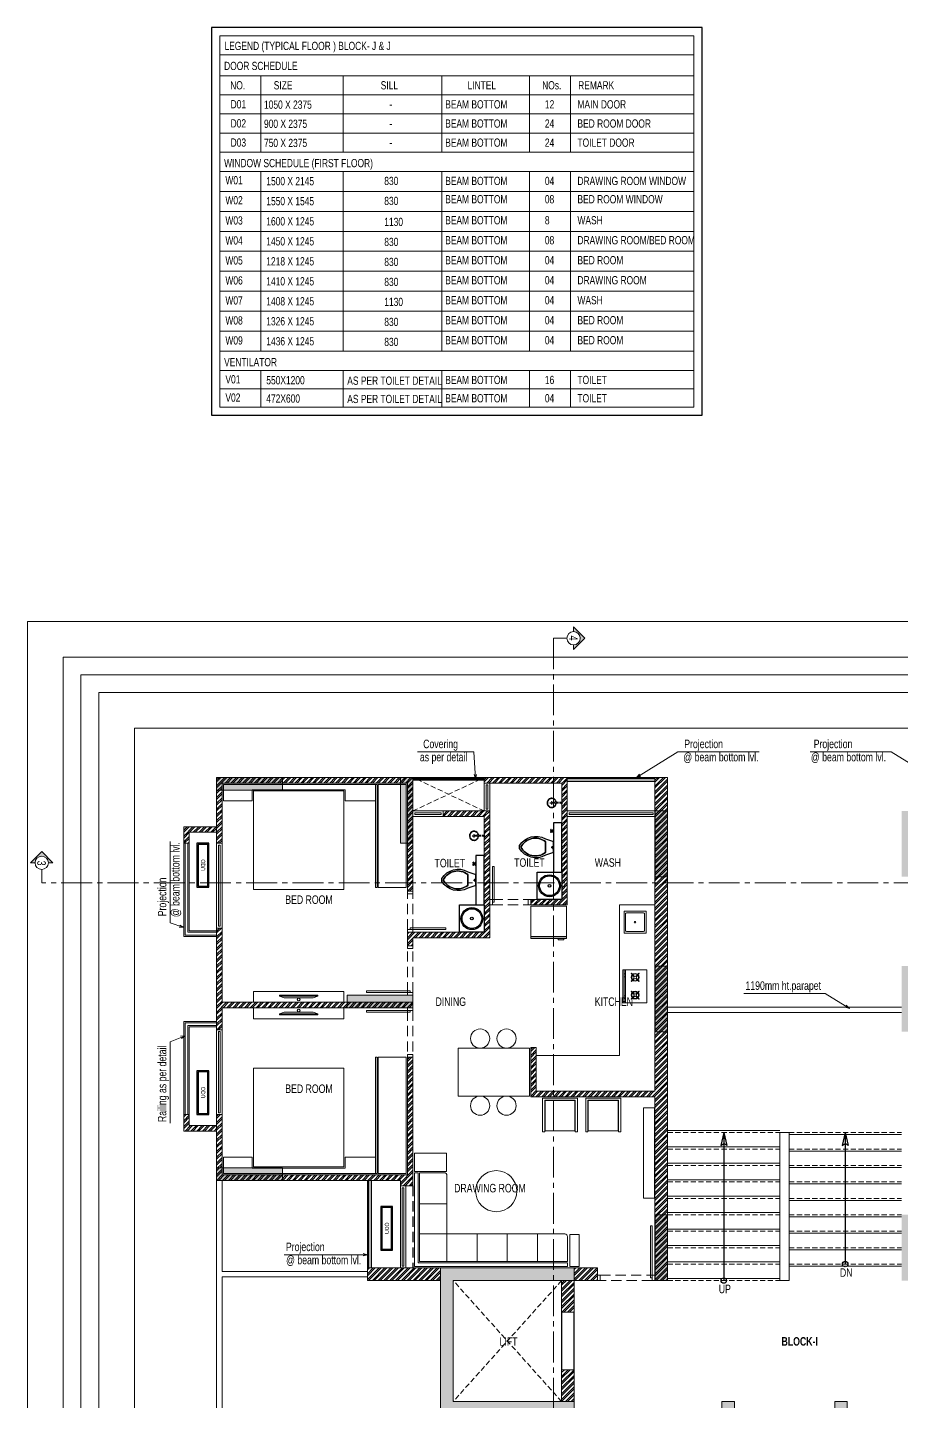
# Model space of a CAD drawing. Header units: inches. Extents: x 822859 to 1009930, y 496782 to 576896.
# Drawn here: x 859836 to 875783, y 551813 to 576896 of the extents above; entities that cross this region are included whole.
import ezdxf
from ezdxf.enums import TextEntityAlignment as Align

# ---------------------------------------------------------------- set-up
doc = ezdxf.new("R2010")
doc.units = ezdxf.units.IN
doc.header["$LTSCALE"] = 750
doc.header["$MEASUREMENT"] = 0
for name, pattern in [('CENTER', [2, 1.25, -0.25, 0.25, -0.25]), ('CENTER2', [1.125, 0.75, -0.125, 0.125, -0.125]), ('HIDDEN', [0.375, 0.25, -0.125]), ('HIDDEN2', [0.1875, 0.125, -0.0625])]:
    doc.linetypes.add(name, pattern=pattern)
for name, color, linetype, lineweight in [('a-Text1-Labels-MSA', 7, 'Continuous', 13), ('COLUMN', 5, 'Continuous', 13), ('d-fur', 250, 'Continuous', 9), ('DOOR-MSA', 8, 'Continuous', 13), ('DOTTED LINE-MSA', 8, 'HIDDEN2', 13), ('ELE-01-MSA', 8, 'Continuous', 18), ('ELE-03-MSA', 145, 'Continuous', 18), ('ELE-04-MSA', 139, 'Continuous', 15), ('FURNITURE-MSA', 251, 'Continuous', 5), ('SECTION LINE', 14, 'CENTER', 9), ('TEXT DETAIL-MSA', 8, 'Continuous', 13), ('TEXT ROOM NAME-MSA', 8, 'Continuous', 13), ('WALL HATCH-MSA', 251, 'Continuous', 9), ('WALL-MSA', 11, 'Continuous', 18), ('WINDOW-MSA', 8, 'Continuous', 13)]:
    doc.layers.add(name, color=color, linetype=linetype, lineweight=lineweight)
for name, color, linetype in [('ELE-02-MSA', 8, 'Continuous'), ('P.FIXTURE', 8, 'Continuous'), ('R.C.C HATCH-MSA', 250, 'Continuous')]:
    doc.layers.add(name, color=color, linetype=linetype)
doc.styles.add('125', font='swisscl.ttf', dxfattribs={"height": 125})
doc.styles.add('ARIAL', font='ARIALN.TTF', dxfattribs={"height": 360})
doc.styles.add('Arial Narrow', font='swisscl.ttf', dxfattribs={"height": 150})
doc.styles.add('arial unicode', font='swisscl.ttf', dxfattribs={"height": 165})
doc.styles.add('Arial-Reg', font='swisscl.ttf', dxfattribs={"height": 155})
doc.styles.add('MtXpl_Swis721_LtCn_B', font='swisscl.ttf')
doc.styles.add('MtXpl_Swis721_LtCn_B_1', font='')
doc.styles.get('MtXpl_Swis721_LtCn_B_1').set_extended_font_data('Swis721 LtCn BT', bold=True)
doc.dimstyles.new('100 K.T', dxfattribs={"dimtxt": 360, "dimasz": 80, "dimexe": 0.18, "dimexo": 0.0625, "dimgap": 1, "dimtad": 1, "dimdec": 0, "dimzin": 0, "dimdsep": 46, "dimtxsty": 'ARIAL', "dimblk": 'DOT', "dimcen": 0.09, "dimse1": 1, "dimse2": 1, "dimclrd": 50, "dimclrt": 256, "dimadec": 0, "dimazin": 0, "dimtfac": 1, "dimtdec": 0, "dimtofl": 0, "dimtmove": 1, "dimatfit": 0, "dimfxl": 1, "dimtolj": 1, "dimtzin": 0, "dimlwd": -1, "dimarcsym": 0})
pattern_1 = [(45, (36976.4, 0), (-53.0330086, 53.0330086), []), (45, (37011.755, 0), (-53.0330086, 53.0330086), [])]

# ---------------------------------------------------------------- blocks, each defined once
blk = doc.blocks.new('A$C16cd5f5f')
at = {"layer": 'WINDOW-MSA', "ltscale": 5000}
for points in [[(50, 50), (50, 850), (80, 850), (80, 50)], [(0, 0), (50, 0), (50, 100), (0, 100)], [(900, 0), (850, 0), (850, 100), (900, 100)]]:
    blk.add_lwpolyline(points, close=True, dxfattribs=at)
at = {"layer": 'WINDOW-MSA', "linetype": 'HIDDEN', "elevation": 0}
blk.add_lwpolyline([(50, 100), (850, 100)], dxfattribs=at)
at = {"layer": 'WINDOW-MSA', "linetype": 'HIDDEN'}
blk.add_lwpolyline([(50, 0), (850, 0)], dxfattribs=at)
blk = doc.blocks.new('A$Ca69f7aba')
at = {"layer": 'WINDOW-MSA', "ltscale": 5000}
for points in [[(-750, 0), (-700, 0), (-700, -100), (-750, -100)], [(0, 0), (-50, 0), (-50, -100), (0, -100)], [(-50, -50), (-50, -700), (-80, -700), (-80, -50)]]:
    blk.add_lwpolyline(points, close=True, dxfattribs=at)
at = {"layer": 'WINDOW-MSA', "linetype": 'HIDDEN'}
blk.add_lwpolyline([(-50, 0), (-700, 0)], dxfattribs=at)
at = {"layer": 'WINDOW-MSA', "linetype": 'HIDDEN', "elevation": 0}
blk.add_lwpolyline([(-50, -100), (-700, -100)], dxfattribs=at)
blk = doc.blocks.new('A$C0454f6c0')
at = {"layer": 'WINDOW-MSA', "ltscale": 5000}
for points in [[(0, 1050), (0, 1000), (-100, 1000), (-100, 1050)], [(0, 0), (0, 50), (-100, 50), (-100, 0)]]:
    blk.add_lwpolyline(points, close=True, dxfattribs=at)
at = {"layer": 'WINDOW-MSA', "linetype": 'HIDDEN'}
for points in [[(-100, 1000), (-100, 50)], [(0, 50), (0, 1000)]]:
    blk.add_lwpolyline(points, dxfattribs=at)
at = {"layer": 'WINDOW-MSA', "ltscale": 5000, "elevation": 0}
blk.add_lwpolyline([(-50, 50), (-1000, 50), (-1000, 80), (-50, 80)], close=True, dxfattribs=at)
blk = doc.blocks.new('A$Cbea8c011')
at = {"layer": 'ELE-02-MSA', "elevation": 0}
for points in [[(400, -108), (-400, -108), (-400, 108), (400, 108)], [(380, -88), (-380, -88), (-380, 88), (380, 88)]]:
    blk.add_lwpolyline(points, close=True, dxfattribs=at)
at = {"layer": 'TEXT DETAIL-MSA', "style": 'Arial Narrow'}
blk.add_text('ODU', height=75, dxfattribs=at).set_placement((-106, -42, 0))
blk = doc.blocks.new('SHOWE')
at = {"linetype": 'HIDDEN', "ltscale": 0.2}
for p, q in [((3964261, -1171718), (3964261, -1171675)), ((3964261, -1171675), (3964263, -1171675)), ((3964261, -1171718), (3964263, -1171718)), ((3964264, -1171676), (3964264, -1171716)), ((3964269, -1171681), (3964269, -1171696)), ((3964269, -1171689), (3964438, -1171689)), ((3964269, -1171712), (3964269, -1171696)), ((3964269, -1171704), (3964438, -1171704)), ((3964479, -1171696), (3964416, -1171696)), ((3964447, -1171665), (3964447, -1171728))]:
    blk.add_line(p, q, dxfattribs=at)
for radius in [12.5, 10.6]:
    blk.add_circle((3964447, -1171696), radius, dxfattribs=at)
for centre, radius, start, end in [((3964447, -1171696), 84.1, 185.2383, 174.7617), ((3964447, -1171696), 81.4, 185.4105, 174.5895), ((3964447, -1171696), 78, 185.6496, 174.3504), ((3964262, -1171676), 1.76, 358.0282, 62.0821), ((3964262, -1171716), 1.76, 297.9179, 1.9718), ((3964260, -1171685), 10.1, 28.3436, 64.2104), ((3964260, -1171707), 10.1, 295.7896, 331.6564)]:
    blk.add_arc(centre, radius, start, end, dxfattribs=at)
blk = doc.blocks.new('t4tgg34')
for points in [[(375405, -62759), (375391, -62745), (375391, -62738), (375371, -62738), (375371, -62720), (375391, -62720), (375391, -62713), (375405, -62699), (375405, -62635), (375255, -62585, 0.412342), (374785, -62709, 0.132891), (374785, -62761, 0.412336), (375255, -62885), (375405, -62835)], [(375255, -62835, -0.475238), (374809, -62735, -0.475243), (375255, -62635)]]:
    blk.add_lwpolyline(points, format="xyb", close=True)
blk.add_lwpolyline([(375255, -62835), (375255, -62635, 0.475243), (374809, -62735, 0.475238), (375255, -62835, 0.489246)], format="xyb")
blk.add_lwpolyline([(375405, -62635), (375405, -62699), (375391, -62713), (375391, -62720), (375371, -62720), (375371, -62738), (375391, -62738), (375391, -62745), (375405, -62759), (375405, -62699), (375405, -62835)])
blk = doc.blocks.new('9')
at = {"linetype": 'Continuous'}
for p, q in [((709870, -390415), (709870, -390434)), ((709876, -390434), (709870, -390434)), ((709876, -390415), (709876, -390434))]:
    blk.add_line(p, q, dxfattribs=at)
for points in [[(709876, -390396), (709876, -390377), (709870, -390377), (709870, -390396)], [(709895, -390396), (709920, -390370), (709920, -390440), (709895, -390415)]]:
    blk.add_lwpolyline(points, dxfattribs=at)
blk.add_lwpolyline([(709895, -390415), (709870, -390415), (709870, -390396), (709895, -390396)], close=True, dxfattribs=at)
blk = doc.blocks.new('BLOCK-G & H TYPICAL COLOUMN')
at = {"layer": 'R.C.C HATCH-MSA'}
h = blk.add_hatch(color=256, dxfattribs=at)
h.dxf.hatch_style = 1
h.paths.add_polyline_path([(172697.62, -104207.75), (172688.57, -104207.75), (172688.57, -104255), (172697.62, -104255)])
h.paths.add_polyline_path([(172327.12, -104207.75), (172336.18, -104207.75), (172336.18, -104255), (172327.12, -104255)])
h.paths.add_polyline_path([(172819.88, -104207.75), (172819.88, -104216.81), (172867.12, -104216.81), (172867.12, -104207.75)])
h.paths.add_polyline_path([(172204.87, -104207.75), (172204.87, -104216.81), (172157.62, -104216.81), (172157.62, -104207.75)])
h.paths.add_polyline_path([(172561.18, -104240.06), (172552.12, -104240.06), (172552.12, -104287.31), (172561.18, -104287.31)])
h.paths.add_polyline_path([(172463.57, -104240.06), (172472.62, -104240.06), (172472.62, -104287.31), (172463.57, -104287.31)])
h.paths.add_polyline_path([(172177.87, -104422.2), (172177.87, -104431.25), (172130.62, -104431.25), (172130.62, -104422.2)])
h.paths.add_polyline_path([(172894.12, -104422.2), (172894.12, -104431.25), (172846.88, -104431.25), (172846.88, -104422.2)])
h.paths.add_polyline_path([(172336.12, -104486.75), (172336.12, -104495.81), (172288.87, -104495.81), (172288.87, -104486.75)])
h.paths.add_polyline_path([(172202.62, -104543.75), (172202.62, -104552.81), (172155.37, -104552.81), (172155.37, -104543.75)])
h.paths.add_polyline_path([(172822.13, -104543.75), (172822.13, -104552.81), (172869.37, -104552.81), (172869.37, -104543.75)])
h.paths.add_polyline_path([(172516.9, -104495.81), (172507.85, -104495.81), (172507.85, -104448.56), (172516.9, -104448.56)])
h.paths.add_polyline_path([(172697.62, -104104.25), (172688.57, -104104.25), (172688.57, -104057.01), (172697.62, -104057.01)])
h.paths.add_polyline_path([(172327.12, -104104.25), (172336.18, -104104.25), (172336.18, -104057.01), (172327.12, -104057.01)])
h.paths.add_polyline_path([(172819.88, -104104.25), (172819.88, -104095.2), (172867.12, -104095.2), (172867.12, -104104.25)])
h.paths.add_polyline_path([(172204.87, -104104.25), (172204.87, -104095.2), (172157.62, -104095.2), (172157.62, -104104.25)])
h.paths.add_polyline_path([(172561.18, -104071.94), (172552.12, -104071.94), (172552.12, -104024.7), (172561.18, -104024.7)])
h.paths.add_polyline_path([(172463.57, -104071.94), (172472.62, -104071.94), (172472.62, -104024.7), (172463.57, -104024.7)])
h.paths.add_polyline_path([(172177.87, -103889.81), (172177.87, -103880.75), (172130.62, -103880.75), (172130.62, -103889.81)])
h.paths.add_polyline_path([(172894.12, -103889.81), (172894.12, -103880.75), (172846.88, -103880.75), (172846.88, -103889.81)])
h.paths.add_polyline_path([(172336.12, -103825.25), (172336.12, -103816.2), (172288.87, -103816.2), (172288.87, -103825.25)])
h.paths.add_polyline_path([(172202.62, -103768.25), (172202.62, -103759.2), (172155.37, -103759.2), (172155.37, -103768.25)])
h.paths.add_polyline_path([(172822.13, -103768.25), (172822.13, -103759.2), (172869.37, -103759.2), (172869.37, -103768.25)])
h.paths.add_polyline_path([(172516.9, -103816.2), (172507.85, -103816.2), (172507.85, -103863.44), (172516.9, -103863.44)])
h.paths.add_polyline_path([(172548.37, -103699.31), (172548.37, -103690.25), (172595.62, -103690.25), (172595.62, -103699.31)])
h.paths.add_polyline_path([(172476.37, -103699.31), (172476.37, -103690.25), (172429.13, -103690.25), (172429.13, -103699.31)])
h.paths.add_polyline_path([(172726.82, -103612.31), (172726.82, -103603.25), (172774.06, -103603.25), (172774.06, -103612.31)])
h.paths.add_polyline_path([(172297.93, -103612.31), (172297.93, -103603.25), (172250.69, -103603.25), (172250.69, -103612.31)])
h.paths.add_polyline_path([(172920.37, -103523.81), (172920.37, -103514.75), (172857.56, -103514.75), (172857.56, -103523.81)])
h.paths.add_polyline_path([(172104.37, -103523.81), (172104.37, -103514.75), (172167.19, -103514.75), (172167.19, -103523.81)])
h.paths.add_polyline_path([(172476.37, -103492.94), (172467.32, -103492.94), (172467.32, -103445.7), (172476.37, -103445.7)])
h.paths.add_polyline_path([(172548.37, -103492.94), (172557.43, -103492.94), (172557.43, -103445.7), (172548.37, -103445.7)])
h.paths.add_polyline_path([(172663.43, -103454.75), (172759.5, -103454.75), (172759.5, -103349.7), (172663.43, -103349.7), (172663.43, -103358.75), (172750.44, -103358.75), (172750.44, -103445.7), (172663.43, -103445.7)])
h.paths.add_polyline_path([(172361.32, -103454.75), (172265.25, -103454.75), (172265.25, -103349.7), (172361.32, -103349.7), (172361.32, -103358.75), (172274.31, -103358.75), (172274.31, -103445.7), (172361.32, -103445.7)])
h.paths.add_polyline_path([(172428.37, -103358.75), (172419.32, -103358.75), (172419.32, -103311.51), (172428.37, -103311.51)])
h.paths.add_polyline_path([(172428.37, -103132.74), (172419.32, -103132.74), (172419.32, -103179.99), (172428.37, -103179.99)])
h.paths.add_polyline_path([(172151.62, -103286.75), (172151.62, -103277.7), (172104.37, -103277.7), (172104.37, -103286.75)])
h.paths.add_polyline_path([(172245.43, -103162.74), (172245.43, -103153.68), (172198.19, -103153.68), (172198.19, -103162.74)])
h.paths.add_polyline_path([(172428.37, -103021.25), (172419.32, -103021.25), (172419.32, -103068.5), (172428.37, -103068.5)])
h.paths.add_polyline_path([(172245.43, -102997.25), (172236.37, -102997.25), (172236.37, -103044.5), (172245.43, -103044.5)])
h.paths.add_polyline_path([(172104.37, -102997.25), (172104.37, -103006.31), (172151.62, -103006.31), (172151.62, -102997.25)])
h.paths.add_polyline_path([(172596.37, -103358.75), (172605.43, -103358.75), (172605.43, -103311.51), (172596.37, -103311.51)])
h.paths.add_polyline_path([(172596.37, -103132.74), (172605.43, -103132.74), (172605.43, -103179.99), (172596.37, -103179.99)])
h.paths.add_polyline_path([(172873.13, -103286.75), (172873.13, -103277.7), (172920.37, -103277.7), (172920.37, -103286.75)])
h.paths.add_polyline_path([(172779.32, -103162.74), (172779.32, -103153.68), (172826.56, -103153.68), (172826.56, -103162.74)])
h.paths.add_polyline_path([(172596.37, -103021.25), (172605.43, -103021.25), (172605.43, -103068.5), (172596.37, -103068.5)])
h.paths.add_polyline_path([(172779.32, -102997.25), (172788.37, -102997.25), (172788.37, -103044.5), (172779.32, -103044.5)])
h.paths.add_polyline_path([(172920.37, -102997.25), (172920.37, -103006.31), (172873.13, -103006.31), (172873.13, -102997.25)])
h.paths.add_polyline_path([(172548.37, -104612.7), (172548.37, -104621.75), (172595.62, -104621.75), (172595.62, -104612.7)])
h.paths.add_polyline_path([(172476.37, -104612.7), (172476.37, -104621.75), (172429.13, -104621.75), (172429.13, -104612.7)])
h.paths.add_polyline_path([(172297.93, -104699.7), (172297.93, -104708.75), (172250.69, -104708.75), (172250.69, -104699.7)])
h.paths.add_polyline_path([(172104.37, -104788.2), (172104.37, -104797.25), (172167.19, -104797.25), (172167.19, -104788.2)])
h.paths.add_polyline_path([(172726.82, -104699.7), (172726.82, -104708.75), (172774.06, -104708.75), (172774.06, -104699.7)])
h.paths.add_polyline_path([(172920.37, -104788.2), (172920.37, -104797.25), (172857.56, -104797.25), (172857.56, -104788.2)])
h.paths.add_polyline_path([(172476.37, -104819.06), (172467.32, -104819.06), (172467.32, -104866.31), (172476.37, -104866.31)])
h.paths.add_polyline_path([(172548.37, -104819.06), (172557.43, -104819.06), (172557.43, -104866.31), (172548.37, -104866.31)])
h.paths.add_polyline_path([(172663.43, -104857.25), (172759.5, -104857.25), (172759.5, -104962.31), (172663.43, -104962.31), (172663.43, -104953.25), (172750.44, -104953.25), (172750.44, -104866.31), (172663.43, -104866.31)])
h.paths.add_polyline_path([(172361.32, -104857.25), (172265.25, -104857.25), (172265.25, -104962.31), (172361.32, -104962.31), (172361.32, -104953.25), (172274.31, -104953.25), (172274.31, -104866.31), (172361.32, -104866.31)])
h.paths.add_polyline_path([(172428.37, -104953.25), (172419.32, -104953.25), (172419.32, -105000.5), (172428.37, -105000.5)])
h.paths.add_polyline_path([(172428.37, -105178.31), (172419.32, -105178.31), (172419.32, -105131.06), (172428.37, -105131.06)])
h.paths.add_polyline_path([(172151.62, -105025.25), (172151.62, -105034.31), (172104.37, -105034.31), (172104.37, -105025.25)])
h.paths.add_polyline_path([(172245.43, -105072.5), (172236.37, -105072.5), (172236.37, -105025.25), (172245.43, -105025.25)])
h.paths.add_polyline_path([(172428.37, -105290.75), (172419.32, -105290.75), (172419.32, -105243.51), (172428.37, -105243.51)])
h.paths.add_polyline_path([(172245.43, -105314.75), (172236.37, -105314.75), (172236.37, -105267.51), (172245.43, -105267.51)])
h.paths.add_polyline_path([(172104.37, -105277.35), (172113.43, -105277.35), (172113.43, -105314.75), (172104.37, -105314.75)])
h.paths.add_polyline_path([(172596.37, -104953.25), (172605.43, -104953.25), (172605.43, -105000.5), (172596.37, -105000.5)])
h.paths.add_polyline_path([(172596.37, -105178.31), (172605.43, -105178.31), (172605.43, -105131.06), (172596.37, -105131.06)])
h.paths.add_polyline_path([(172873.13, -105025.25), (172873.13, -105034.31), (172920.37, -105034.31), (172920.37, -105025.25)])
h.paths.add_polyline_path([(172788.37, -105025.25), (172779.32, -105025.25), (172779.32, -105072.5), (172788.37, -105072.5)])
h.paths.add_polyline_path([(172596.37, -105290.75), (172605.43, -105290.75), (172605.43, -105243.51), (172596.37, -105243.51)])
h.paths.add_polyline_path([(172779.32, -105314.75), (172788.37, -105314.75), (172788.37, -105267.51), (172779.32, -105267.51)])
h.paths.add_polyline_path([(172911.32, -105314.75), (172920.37, -105314.75), (172920.37, -105277.35), (172911.32, -105277.35)])
h.paths.add_polyline_path([(172688.63, -104486.75), (172688.63, -104495.81), (172735.87, -104495.81), (172735.87, -104486.75)])
h.paths.add_polyline_path([(172688.63, -103825.25), (172688.63, -103816.2), (172735.87, -103816.2), (172735.87, -103825.25)])
at = {"layer": 'COLUMN'}
for points in [[(172104.37, -102997.25), (172104.37, -103006.31), (172151.62, -103006.31), (172151.62, -102997.25)], [(172245.43, -102997.25), (172236.37, -102997.25), (172236.37, -103044.5), (172245.43, -103044.5)], [(172428.37, -103021.25), (172419.32, -103021.25), (172419.32, -103068.5), (172428.37, -103068.5)], [(172428.37, -103132.74), (172419.32, -103132.74), (172419.32, -103179.99), (172428.37, -103179.99)], [(172245.43, -103162.74), (172245.43, -103153.68), (172198.19, -103153.68), (172198.19, -103162.74)], [(172151.62, -103286.75), (172151.62, -103277.7), (172104.37, -103277.7), (172104.37, -103286.75)], [(172428.37, -103358.75), (172419.32, -103358.75), (172419.32, -103311.51), (172428.37, -103311.51)], [(172361.32, -103454.75), (172265.25, -103454.75), (172265.25, -103349.7), (172361.32, -103349.7), (172361.32, -103358.75), (172274.31, -103358.75), (172274.31, -103445.7), (172361.32, -103445.7)], [(172476.37, -103492.94), (172467.32, -103492.94), (172467.32, -103445.7), (172476.37, -103445.7)], [(172548.37, -103492.94), (172557.43, -103492.94), (172557.43, -103445.7), (172548.37, -103445.7)]]:
    blk.add_lwpolyline(points, close=True, dxfattribs=at)
blk = doc.blocks.new('_Dot')
at = {"linetype": 'ByBlock', "lineweight": -2}
blk.add_line((-0.5, 0), (-1, 0), dxfattribs=at)
at = {"linetype": 'ByBlock', "const_width": 0.5}
blk.add_lwpolyline([(-0.25, 0, 1), (0.25, 0, 1)], format="xyb", close=True, dxfattribs=at)
blk = doc.blocks.new('G$C7997B730')
at = {"layer": 'FURNITURE-MSA'}
for p, q in [((36, 1325, 0), (0, 1325, 0)), ((0, 1325, 0), (0, 0, 0)), ((36, 1325, 0), (0, 1325, 0)), ((93, 1169, 0), (36, 1325, 0)), ((36, 0, 0), (36, 1325, 0)), ((93, 1169, 0), (36, 1325, 0)), ((93, 156, 0), (93, 1169, 0)), ((36, 0, 0), (0, 0, 0)), ((93, 156, 0), (36, 0, 0))]:
    blk.add_line(p, q, dxfattribs=at)
blk = doc.blocks.new('G$CA9DB4A96')
at = {"layer": 'FURNITURE-MSA'}
for points in [[(550, 0), (550, 650), (0, 650), (0, 0)], [(560, 0), (590, 0), (590, 650), (560, 650)], [(590, 500), (610, 500), (610, 600), (590, 600)]]:
    blk.add_lwpolyline(points, close=True, dxfattribs=at)
blk = doc.blocks.new('STUV')
at = {"layer": 'FURNITURE-MSA'}
for p, q in [((169, 0, 0), (169, -600, 0)), ((-81, -70), (-75, -63)), ((-31, -120), (-81, -70)), ((-81, -207), (-31, -157)), ((-75, -213), (-81, -207)), ((-75, -63), (-25, -113)), ((-25, -163), (-75, -213)), ((-25, -113), (-31, -120)), ((-31, -157), (-25, -163)), ((12, -113), (62, -63)), ((18, -120), (12, -113)), ((12, -163), (18, -157)), ((62, -213), (12, -163)), ((68, -70), (18, -120)), ((18, -157), (68, -207)), ((62, -63), (68, -70)), ((68, -207), (62, -213)), ((169, -76, 0), (194, -76, 0)), ((194, -126, 0), (169, -126, 0)), ((-81, -393), (-75, -387)), ((-31, -443), (-81, -393)), ((-81, -530), (-31, -480)), ((-75, -387), (-25, -437)), ((-25, -487), (-75, -537)), ((-25, -437), (-31, -443)), ((-31, -480), (-25, -487)), ((12, -437), (62, -387)), ((18, -443), (12, -437)), ((12, -487), (18, -480)), ((62, -537), (12, -487)), ((68, -393), (18, -443)), ((18, -480), (68, -530)), ((62, -387), (68, -393)), ((194, -474, 0), (169, -474, 0)), ((-75, -537), (-81, -530)), ((68, -530), (62, -537)), ((194, -524, 0), (169, -524, 0))]:
    blk.add_line(p, q, dxfattribs=at)
for points in [[(-219, -600), (219, -600), (219, 0), (-219, 0)], [(219, -600), (194, -600), (194, 0), (219, 0)]]:
    blk.add_lwpolyline(points, close=True, dxfattribs=at)
for centre, radius in [((-7, -138), 70.6), ((-7, -138), 61.8), ((-7, -138), 22.1), ((-7, -462), 70.6), ((-7, -462), 61.8), ((-7, -462), 22.1)]:
    blk.add_circle(centre, radius, dxfattribs=at)
blk = doc.blocks.new('G$C1887B0AA')
at = {"layer": 'FURNITURE-MSA'}
blk.add_lwpolyline([(0, 0), (300, 0), (300, 300), (0, 300)], close=True, dxfattribs=at)
blk.add_lwpolyline([(40, 20), (260, 20, 0.414214), (280, 40), (280, 260, 0.414214), (260, 280), (40, 280, 0.414214), (20, 260), (20, 40, 0.414214)], format="xyb", close=True, dxfattribs=at)
blk.add_circle((150, 150), 10, dxfattribs=at)
blk = doc.blocks.new('A$Caebde61c')
at = {"layer": 'FURNITURE-MSA'}
for p, q in [((7350, -2325), (7350, -5077)), ((7350, -5077), (5833, -5077)), ((4203, -7781, 0), (3703, -7781, 0)), ((4203, -8332, 0), (3703, -8332, 0)), ((4203, -8332, 0), (4203, -8832, 0)), ((4753, -8832), (4753, -8332)), ((5303, -8832), (5303, -8332)), ((5853, -8832), (5853, -8332))]:
    blk.add_line(p, q, dxfattribs=at)
for points in [[(648, -225), (2348, -225), (2348, -425), (2898, -425), (2898, -125), (125, -125), (125, -425), (648, -425)], [(2323, -245), (2323, -2045), (673, -2045), (673, -245)], [(2928, -2005), (2928, -125), (2898, -125), (2898, -2005)], [(3458, -2005), (3458, -125), (2948, -125), (2948, -2005)], [(673, -3903), (673, -4103), (2323, -4103), (2323, -3903)], [(673, -4403), (673, -4203), (2323, -4203), (2323, -4403)], [(4408, -5815), (5708, -5815), (5708, -4940), (4408, -4940)], [(2928, -5103), (2928, -7228), (2898, -7228), (2898, -5103)], [(3458, -5103), (3458, -7228), (2948, -7228), (2948, -5103)], [(2323, -7108), (2323, -5308), (673, -5308), (673, -7108)], [(7790, -6027), (7990, -6027), (7990, -7677), (7790, -7677)], [(648, -7128), (2348, -7128), (2348, -6928), (2898, -6928), (2898, -7228), (125, -7228), (125, -6928), (648, -6928)], [(4193, -7193), (4193, -6857), (3608, -6857), (3608, -7193)], [(3608, -7213), (3678, -7213), (3678, -8857), (6403, -8857), (6403, -8927), (3608, -8927)], [(6443, -8342), (6613, -8342), (6613, -8927), (6443, -8927)]]:
    blk.add_lwpolyline(points, close=True, dxfattribs=at)
blk.add_lwpolyline([(7350, -2325), (8000, -2325)], dxfattribs=at)
blk.add_lwpolyline([(3703, -8832), (6403, -8832), (6403, -8382, 0.414214), (6353, -8332), (4203, -8332), (4203, -7263, 0.414214), (4153, -7213), (3703, -7213), (3703, -8832)], format="xyb", dxfattribs=at)
for centre, radius in [((1498, -4054, 0), 25), ((1498, -4252, 0), 25), ((4808, -4765), 175), ((5290, -4765), 175), ((4808, -5990), 175), ((5290, -5990), 175), ((5102, -7551, 0), 375)]:
    blk.add_circle(centre, radius, dxfattribs=at)
for name, p, rotation in [('G$CA9DB4A96', (5733, -2350), 270.0000000000001), ('STUV', (7630, -4110), 180)]:
    blk.add_blockref(name, p, dxfattribs=dict(at, rotation=rotation))
for name, p, xscale, yscale, zscale, rotation in [('G$C1887B0AA', (7835, -2840), 1.333333333333334, 1.333333333333334, 1.333333333333334, 90.00000000000001), ('G$C7997B730', (1150, -3974, 0), 0.5248800000000007, 0.5248800000000007, 0.5248800000000007, 270.0000000000001), ('G$C7997B730', (1150, -4333, 0), -0.5248800000000007, 0.5248800000000007, 0.5248800000000006, 270.0000000000001)]:
    blk.add_blockref(name, p, dxfattribs=dict(at, xscale=xscale, yscale=yscale, zscale=zscale, rotation=rotation))
blk = doc.blocks.new('section sym.')
h = blk.add_hatch(color=256)
h.dxf.hatch_style = 1
h.paths.add_polyline_path([(-240, 90), (-240, 153), (-393, 0), (-240, -153), (-240, -90, -0.414214), (-330, 0, -0.414214)])
at = {"layer": 'SECTION LINE', "linetype": 'Continuous'}
blk.add_line((-150, 0), (0, 0), dxfattribs=at)
blk.add_lwpolyline([(-240, -90), (-240, -153), (-393, 0), (-240, 153), (-240, 90)], dxfattribs=at)
blk.add_circle((-240, 0), 90, dxfattribs=at)
blk = doc.blocks.new('A$C37e82350')
at = {"layer": 'SECTION LINE', "linetype": 'CENTER2'}
for points in [[(1868, 15657), (1925, 15657), (1925, -11420), (1881, -11420)], [(-2542, -2027), (-2542, -2083), (61391, -2083), (61391, -2039)]]:
    blk.add_lwpolyline(points, dxfattribs=at)
at = {"layer": 'SECTION LINE', "xscale": -1.347826086956523, "yscale": 1.347826086956523, "zscale": 1.347826086956522, "rotation": 90}
blk.add_blockref('section sym.', (-2542, -2039), dxfattribs=at)
at = {"layer": 'SECTION LINE', "xscale": 1.347826086956522, "yscale": 1.347826086956522, "zscale": 1.347826086956522}
blk.add_blockref('section sym.', (1881, -11420), dxfattribs=at)
at = {"layer": 'SECTION LINE', "style": '125'}
for s, p in [('4', (-2547, -1719)), ('3', (1562, -11423))]:
    blk.add_text(s, height=155, dxfattribs=at).set_placement(p, align=Align.MIDDLE)

msp = doc.modelspace()

# ---------------------------------------------------------------- hatches: boundary and pattern name
at = {"layer": 'WALL HATCH-MSA'}
h = msp.add_hatch(dxfattribs=at)
h.set_pattern_fill('ANSI32', color=256, scale=200)
h.set_pattern_definition(pattern_1)
h.paths.add_polyline_path([(866869, 563204), (863286, 563204), (863286, 562004), (863386, 562004), (863386, 563104), (866769, 563104), (866769, 561129), (866869, 561129)])
h = msp.add_hatch(dxfattribs=at)
h.set_pattern_fill('ANSI32', color=256, scale=200)
h.set_pattern_definition(pattern_1)
h.paths.add_polyline_path([(868169, 563204), (868169, 563104), (869585, 563104), (869585, 560979), (869019, 560979), (869019, 560879), (869685, 560879), (869685, 563204)])
h = msp.add_hatch(dxfattribs=at)
h.set_pattern_fill('ANSI32', color=256, scale=200)
h.set_pattern_definition([(45, (870118.54, 554139.53), (-53.033, 53.033), []), (45, (870153.9, 554139.53), (-53.033, 53.033), [])])
h.paths.add_polyline_path([(869812, 554252), (869812, 554022), (870235, 554022), (870235, 554252)])
h.paths.add_polyline_path([(871285, 554022), (871515, 554022), (871515, 563204), (871285, 563204), (871285, 557477), (869119, 557477), (869119, 558277), (869019, 558277), (869019, 557377), (871285, 557377)])
h = msp.add_hatch(dxfattribs=at)
h.set_pattern_fill('ANSI32', color=256, scale=200)
h.set_pattern_definition(pattern_1)
h.paths.add_polyline_path([(868169, 562494), (868169, 560379), (866769, 560379), (866769, 560131), (866869, 560131), (866869, 560279), (868269, 560279), (868269, 562594), (867419, 562594), (867419, 562494)])
h = msp.add_hatch(dxfattribs=at)
h.set_pattern_fill('ANSI32', color=256, scale=200)
h.set_pattern_definition(pattern_1)
h.paths.add_polyline_path([(862686, 562304), (862686, 562004), (862786, 562004), (862786, 562204), (863286, 562204), (863286, 562304)])
h = msp.add_hatch(dxfattribs=at)
h.set_pattern_fill('ANSI32', color=256, scale=200)
h.set_pattern_definition(pattern_1)
h.paths.add_polyline_path([(866869, 559101), (863386, 559101), (863386, 560454), (863286, 560454), (863286, 558601), (863386, 558601), (863386, 559001), (866869, 559001)])
h = msp.add_hatch(dxfattribs=at)
h.set_pattern_fill('ANSI32', color=256, scale=200)
h.set_pattern_definition([(45, (866779.63, 554143.34), (-53.033, 53.033), []), (45, (866814.98, 554143.34), (-53.033, 53.033), [])])
h.paths.add_polyline_path([(866039, 554252), (866039, 554022), (867372, 554022), (867372, 554252)])
h.paths.add_polyline_path([(866639, 555752), (866869, 555752), (866869, 558101), (866769, 558101), (866769, 555951), (863386, 555951), (863386, 557051), (863286, 557051), (863286, 555851), (866639, 555851)])
h = msp.add_hatch(dxfattribs=at)
h.set_pattern_fill('ANSI32', color=256, scale=200)
h.set_pattern_definition(pattern_1)
h.paths.add_polyline_path([(863286, 556751), (863286, 556851), (862786, 556851), (862786, 557051), (862686, 557051), (862686, 556751)])
h = msp.add_hatch(dxfattribs=at)
h.set_pattern_fill('ANSI32', color=256, scale=200)
h.set_pattern_definition(pattern_1)
h.paths.add_polyline_path([(869812, 554022), (869582, 554022), (869582, 553443), (869812, 553443)])
h = msp.add_hatch(dxfattribs=at)
h.set_pattern_fill('ANSI32', color=256, scale=200)
h.set_pattern_definition(pattern_1)
h.paths.add_polyline_path([(869812, 552393), (869582, 552393), (869582, 551813), (869812, 551813)])

# ---------------------------------------------------------------- linework, layer by layer
for p, q in [((872540, 556722), (872486, 556486)), ((872540, 556722), (872540, 554022)), ((872540, 556722), (872595, 556486)), ((874755, 556722), (874700, 556486)), ((874755, 556722), (874755, 554322)), ((874755, 556722), (874810, 556486)), ((872486, 556486), (872540, 556521)), ((872595, 556486), (872540, 556521)), ((874700, 556486), (874755, 556521)), ((874810, 556486), (874755, 556521))]:
    msp.add_line(p, q)
for centre in [(874755, 554322), (872540, 554022)]:
    msp.add_circle(centre, 50)
at = {"layer": 'a-Text1-Labels-MSA'}
for p, q in [((863345, 576394), (871995, 576394)), ((863345, 576016), (871995, 576016)), ((864095, 576016), (864095, 574619)), ((865596, 576016), (865596, 574619)), ((867395, 576016), (867395, 574619)), ((868995, 576016), (868995, 574619)), ((869745, 576016), (869745, 574619)), ((863345, 575667), (871995, 575667)), ((863345, 575318), (871995, 575318)), ((863345, 574968), (871995, 574968)), ((863345, 574619), (871995, 574619)), ((863345, 574619), (871995, 574619)), ((863345, 574270), (871995, 574270)), ((864095, 574270), (864095, 570985)), ((865596, 574270), (865596, 570985)), ((867395, 574270), (867395, 570985)), ((868995, 574270), (868995, 570985)), ((869745, 574270), (869745, 570985)), ((863345, 573905), (871995, 573905)), ((863345, 573540), (871995, 573540)), ((863345, 573175), (871995, 573175)), ((863345, 572810), (871995, 572810)), ((863345, 572445), (871995, 572445)), ((863345, 572080), (871995, 572080)), ((863345, 571715), (871995, 571715)), ((863345, 571350), (871995, 571350)), ((863345, 570985), (871995, 570985)), ((863345, 570636), (871995, 570636)), ((864095, 570636), (864095, 569968)), ((865596, 570636), (865596, 569968)), ((867395, 570636), (867395, 569968)), ((868995, 570636), (868995, 569968)), ((869745, 570636), (869745, 569968)), ((863345, 570302), (871995, 570302))]:
    msp.add_line(p, q, dxfattribs=at)
msp.add_lwpolyline([(871995, 569968), (871995, 576746), (863345, 576746), (863345, 569968), (871995, 569968)], dxfattribs=at)
at = {"layer": 'd-fur', "ltscale": 100}
for points in [[(869871, 556736), (869831, 556736), (869831, 557312), (869273, 557312), (869273, 556736), (869233, 556736), (869233, 557352), (869871, 557352)], [(870660, 556736), (870620, 556736), (870620, 557312), (870061, 557312), (870061, 556736), (870021, 556736), (870021, 557352), (870660, 557352)], [(869279, 556756), (869825, 556756), (869825, 557306), (869279, 557306)], [(870067, 556756), (870614, 556756), (870614, 557306), (870067, 557306)]]:
    msp.add_lwpolyline(points, close=True, dxfattribs=at)
at = {"layer": 'Defpoints', "color": 1}
msp.add_lwpolyline([(863195, 569818), (872145, 569818), (872145, 576896), (863195, 576896)], close=True, dxfattribs=at)
at = {"layer": 'Defpoints', "color": 1, "lineweight": 0}
for points in [[(887462, 566054), (859836, 566054), (859836, 501489), (887462, 501489)], [(886812, 565404), (860486, 565404), (860486, 502139), (886812, 502139)], [(886487, 565079), (860811, 565079), (860811, 502464), (886487, 502464)], [(886162, 564754), (861136, 564754), (861136, 502789), (886162, 502789)], [(885512, 564104), (861786, 564104), (861786, 503439), (885512, 503439)]]:
    msp.add_lwpolyline(points, close=True, dxfattribs=at)
at = {"layer": 'DOTTED LINE-MSA'}
for p, q in [((868169, 562594), (866869, 563204)), ((866869, 562594), (868169, 563204)), ((871515, 556722), (873565, 556722)), ((873733, 556722), (875783, 556722)), ((871515, 556422), (873565, 556422)), ((873733, 556422), (875783, 556422)), ((871515, 556122), (873565, 556122)), ((873733, 556122), (875783, 556122)), ((871515, 555822), (873565, 555822)), ((873733, 555822), (875783, 555822)), ((871515, 555522), (873565, 555522)), ((873733, 555522), (875783, 555522)), ((871515, 555222), (873565, 555222)), ((873733, 555222), (875783, 555222)), ((871515, 554922), (873565, 554922)), ((873733, 554922), (875783, 554922)), ((871515, 554622), (873565, 554622)), ((873733, 554622), (875783, 554622)), ((871515, 554322), (873565, 554322)), ((873733, 554322), (875783, 554322)), ((869582, 554022), (867602, 551813)), ((869582, 551813), (867602, 554022)), ((871515, 554022), (873565, 554022))]:
    msp.add_line(p, q, dxfattribs=at)
at = {"layer": 'ELE-01-MSA', "lineweight": 0}
for p, q in [((862711, 562004), (862711, 560329)), ((862761, 562004), (862761, 560379)), ((862761, 560379), (863286, 560379)), ((862711, 560329), (863286, 560329)), ((862711, 557051), (862711, 558726)), ((862711, 558726), (863286, 558726)), ((862761, 557051), (862761, 558676)), ((862761, 558676), (863286, 558676))]:
    msp.add_line(p, q, dxfattribs=at)
at = {"layer": 'ELE-01-MSA'}
for p, q in [((875783, 559013), (871515, 559013)), ((875783, 558913), (871515, 558913)), ((871515, 556762), (873565, 556762)), ((873733, 556685), (875783, 556685)), ((871515, 556462), (873565, 556462)), ((873733, 556385), (875783, 556385)), ((871515, 556162), (873565, 556162)), ((871515, 555862), (873565, 555862)), ((873733, 556085), (875783, 556085)), ((873733, 555785), (875783, 555785)), ((871515, 555562), (873565, 555562)), ((873733, 555485), (875783, 555485)), ((871515, 555262), (873565, 555262)), ((873733, 555185), (875783, 555185)), ((871515, 554962), (873565, 554962)), ((873733, 554885), (875783, 554885)), ((871515, 554662), (873565, 554662)), ((873733, 554585), (875783, 554585)), ((871515, 554362), (873565, 554362)), ((873733, 554285), (875783, 554285)), ((871515, 554062), (873565, 554062))]:
    msp.add_line(p, q, dxfattribs=at)
msp.add_lwpolyline([(873565, 554022), (873733, 554022), (873733, 556722), (873565, 556722)], close=True, dxfattribs=at)
at = {"layer": 'ELE-02-MSA'}
for p, q in [((868169, 563179), (866869, 563179)), ((868169, 563154), (866869, 563154)), ((871285, 563179), (869685, 563179)), ((871285, 563129), (869685, 563129)), ((866064, 554252), (866064, 555851)), ((866114, 554252), (866114, 555851)), ((869582, 553443), (869582, 552393)), ((869812, 552393), (869812, 553443))]:
    msp.add_line(p, q, dxfattribs=at)
at = {"layer": 'ELE-02-MSA', "linetype": 'HIDDEN'}
msp.add_line((866869, 555752), (866869, 554252), dxfattribs=at)
at = {"layer": 'ELE-03-MSA', "lineweight": 0}
for p, q in [((862686, 562004), (862686, 560304)), ((862786, 562004), (862786, 560404)), ((862786, 560404), (863286, 560404)), ((862686, 560304), (863286, 560304)), ((862686, 557051), (862686, 558751)), ((862686, 558751), (863286, 558751)), ((862786, 557051), (862786, 558651)), ((862786, 558651), (863286, 558651))]:
    msp.add_line(p, q, dxfattribs=at)
at = {"layer": 'ELE-03-MSA'}
for p, q in [((863286, 555851), (863286, 550059)), ((863386, 555851), (863386, 554187)), ((866039, 554187), (863386, 554187)), ((863386, 554087), (863386, 550059)), ((866039, 554087), (863386, 554087))]:
    msp.add_line(p, q, dxfattribs=at)
at = {"layer": 'ELE-04-MSA'}
for p, q in [((868169, 563204), (866869, 563204)), ((871285, 563204), (869685, 563204)), ((866039, 554252), (866039, 555851))]:
    msp.add_line(p, q, dxfattribs=at)
at = {"layer": 'P.FIXTURE'}
for points in [[(869436, 562379), (869436, 561479), (869585, 561479), (869585, 562379)], [(868019, 561779), (868019, 560879), (868169, 560879), (868169, 561779)], [(869135, 561479), (869585, 561479), (869585, 560979), (869135, 560979)], [(867719, 560879), (868169, 560879), (868169, 560379), (867719, 560379)]]:
    msp.add_lwpolyline(points, close=True, dxfattribs=at)
for centre, radius in [((869360, 561229), 200), ((869360, 561229), 180), ((869360, 561229), 25), ((867944, 560629), 200), ((867944, 560629), 180), ((867944, 560629), 25)]:
    msp.add_circle(centre, radius, dxfattribs=at)
at = {"layer": 'WALL-MSA'}
for p, q in [((866869, 563204), (863286, 563204)), ((866869, 561129, 0), (866869, 563204)), ((869685, 563204), (868169, 563204)), ((868169, 563104), (868169, 563204)), ((869685, 563204), (869685, 560879)), ((871285, 563204), (871285, 557477)), ((871285, 563204), (871515, 563204)), ((871515, 563204), (871515, 554022)), ((866769, 563104), (863386, 563104)), ((866769, 561129, 0), (866769, 563104)), ((869585, 563104), (868169, 563104)), ((869585, 563104), (869585, 560979)), ((868269, 562594), (867419, 562594)), ((867419, 562494), (867419, 562594)), ((868169, 562494), (867419, 562494)), ((868169, 560379), (868169, 562494)), ((868269, 560279), (868269, 562594)), ((866869, 561129, 0), (866769, 561129, 0)), ((869585, 560979), (869019, 560979)), ((869019, 560879), (869019, 560979)), ((869685, 560879), (869019, 560879)), ((868169, 560379), (866769, 560379)), ((866769, 560131, 0), (866769, 560379)), ((866769, 560131, 0), (866869, 560131, 0)), ((868269, 560279), (866869, 560279)), ((866869, 560131, 0), (866869, 560279)), ((863386, 559101), (866869, 559101)), ((866869, 559001), (866869, 559101)), ((863386, 559001), (866869, 559001)), ((866769, 558101), (866869, 558101)), ((866769, 555951), (866769, 558101)), ((866869, 555752), (866869, 558101)), ((869119, 558277), (869019, 558277)), ((869019, 558277), (869019, 557377)), ((869119, 558277), (869119, 557477)), ((871285, 557377), (869019, 557377)), ((871285, 557477), (869119, 557477)), ((871285, 557377), (871285, 554022)), ((863286, 555851), (866639, 555851)), ((863386, 555951), (866769, 555951)), ((871285, 554022), (871515, 554022))]:
    msp.add_line(p, q, dxfattribs=at)
at = {"layer": 'WALL-MSA', "linetype": 'ByBlock'}
for p, q in [((863286, 563204), (863286, 562004)), ((863386, 563104), (863386, 562004)), ((863386, 562004), (863286, 562004)), ((863286, 560454), (863286, 558601)), ((863386, 560454), (863286, 560454)), ((863386, 560454), (863386, 559101)), ((863386, 559001), (863386, 558601)), ((863386, 558601), (863286, 558601)), ((863286, 557051), (863286, 555851)), ((863386, 557051), (863286, 557051)), ((863386, 557051), (863386, 555951)), ((866639, 555851), (866639, 555752)), ((866639, 555752), (866869, 555752))]:
    msp.add_line(p, q, dxfattribs=at)
for points in [[(862686, 562304), (862686, 562004), (862786, 562004), (862786, 562204), (863286, 562204), (863286, 562304)], [(862686, 556751), (862686, 557051), (862786, 557051), (862786, 556851), (863286, 556851), (863286, 556751)]]:
    msp.add_lwpolyline(points, close=True, dxfattribs=at)
at = {"layer": 'WALL-MSA'}
for points in [[(867372, 554252), (866039, 554252), (866039, 554022), (867372, 554022)], [(869812, 551813), (869812, 552393), (869582, 552393), (869582, 551813)]]:
    msp.add_lwpolyline(points, close=True, dxfattribs=at)
for points in [[(869812, 554252), (869812, 553443), (869582, 553443), (869582, 554022), (870235, 554022)], [(870235, 554022), (870235, 554252), (869812, 554252)]]:
    msp.add_lwpolyline(points, dxfattribs=at)
at = {"layer": 'WINDOW-MSA'}
for p, q in [((868169, 563104), (868169, 562594)), ((868269, 562594), (868269, 563104)), ((867419, 562594), (866869, 562594)), ((867419, 562494), (866869, 562494)), ((869685, 562594), (869685, 562494)), ((869685, 562594), (871285, 562594)), ((869685, 562494), (871285, 562494)), ((863286, 560454), (863286, 562004)), ((863386, 562004), (863386, 560454)), ((863286, 558601), (863286, 557051)), ((863386, 557051), (863386, 558601)), ((866639, 555752), (866639, 554252)), ((866739, 555752), (866739, 554252))]:
    msp.add_line(p, q, dxfattribs=at)
for points in [[(868204, 562629), (868204, 563069), (868234, 563069), (868234, 562629)], [(866904, 562529), (866904, 562559), (867384, 562559), (867384, 562529)], [(869720, 562529), (869720, 562559), (871250, 562559), (871250, 562529)], [(863351, 560489), (863351, 561969), (863321, 561969), (863321, 560489)], [(863351, 558566), (863351, 557086), (863321, 557086), (863321, 558566)], [(866674, 554287), (866674, 555717), (866704, 555717), (866704, 554287)]]:
    msp.add_lwpolyline(points, close=True, dxfattribs=at)

# ---------------------------------------------------------------- block references
at = {"color": 2, "rotation": 270}
msp.add_blockref('A$C37e82350', (871515, 563204), dxfattribs=at)
at = {"xscale": -1, "rotation": 90}
for p in [(863036, 561604, 0), (863036, 557451, 0), (866389, 554975)]:
    msp.add_blockref('A$Cbea8c011', p, dxfattribs=at)
at = {"layer": 'COLUMN', "xscale": 25.4, "yscale": 25.4, "zscale": 25.4}
msp.add_blockref('BLOCK-G & H TYPICAL COLOUMN', (-3508165, 3179334), dxfattribs=at)
at = {"layer": 'DOOR-MSA', "rotation": 180}
msp.add_blockref('A$Ca69f7aba', (868269, 560879, 0), dxfattribs=at)
at = {"layer": 'DOOR-MSA', "xscale": -1, "rotation": 90}
for name, p in [('A$Ca69f7aba', (866769, 560379)), ('A$C16cd5f5f', (866869, 559001, 0))]:
    msp.add_blockref(name, p, dxfattribs=at)
at = {"layer": 'DOOR-MSA', "extrusion": (2.86986e-42, -1.29247e-26, -1), "xscale": -1, "zscale": -1, "rotation": 270}
msp.add_blockref('A$C16cd5f5f', (-866869, 559231, 0), dxfattribs=at)
at = {"layer": 'DOOR-MSA', "extrusion": (-1.86541e-41, 1.29247e-26, -1), "zscale": -1.000000000000001, "rotation": 270}
msp.add_blockref('A$C0454f6c0', (-871285, 554022, 0), dxfattribs=at)
at = {"layer": 'FURNITURE-MSA'}
msp.add_blockref('A$Caebde61c', (863286, 563204), dxfattribs=at)
at = {"layer": 'P.FIXTURE', "lineweight": 30, "rotation": 180}
for p in [(4833847, -608955), (4832430, -609555)]:
    msp.add_blockref('SHOWE', p, dxfattribs=at)
at = {"layer": 'P.FIXTURE', "xscale": -1, "rotation": 180}
for p in [(494030, 499200, 0), (492613, 498600, 0)]:
    msp.add_blockref('t4tgg34', p, dxfattribs=at)
at = {"layer": 'P.FIXTURE', "color": 1, "xscale": -1, "rotation": 180}
for p in [(159515, 171824, 0), (158098, 171224, 0)]:
    msp.add_blockref('9', p, dxfattribs=at)

# ---------------------------------------------------------------- texts
at = {"layer": 'a-Text1-Labels-MSA', "style": 'arial unicode'}
for s, p in [('LEGEND (TYPICAL FLOOR ) BLOCK- J & J', (863430, 576485)), ('DOOR SCHEDULE ', (863423, 576120)), ('NO.', (863534, 575766)), ('SIZE', (864329, 575766)), ('SILL', (866281, 575766)), ('LINTEL', (867864, 575766)), ('NOs.', (869226, 575766)), ('REMARK', (869883, 575766)), ('D01', (863542, 575420)), ('1050 X 2375', (864151, 575413)), ('-', (866440, 575418)), ('BEAM BOTTOM', (867457, 575418)), ('12', (869276, 575418)), ('MAIN DOOR', (869870, 575418)), ('D02', (863542, 575071)), ('900 X 2375', (864151, 575064)), ('BEAM BOTTOM', (867457, 575068)), ('24', (869276, 575068)), ('BED ROOM DOOR', (869870, 575068)), ('-', (866440, 575068)), ('D03', (863542, 574721)), ('750 X 2375', (864151, 574714)), ('-', (866440, 574719)), ('BEAM BOTTOM', (867457, 574719)), ('24', (869276, 574719)), ('TOILET DOOR', (869870, 574719)), ('WINDOW SCHEDULE (FIRST FLOOR)', (863423, 574346)), ('W01', (863447, 574033)), ('1500 X 2145', (864193, 574016)), ('830', (866346, 574020)), ('BEAM BOTTOM', (867457, 574020)), ('04', (869276, 574020)), ('DRAWING ROOM WINDOW', (869870, 574020)), ('W02', (863447, 573667)), ('1550 X 1545', (864193, 573651)), ('830', (866346, 573655)), ('BEAM BOTTOM', (867457, 573686)), ('08', (869276, 573686)), ('BED ROOM WINDOW', (869870, 573686)), ('W03', (863447, 573299)), ('1600 X 1245', (864193, 573283)), ('1130', (866346, 573272)), ('BEAM BOTTOM', (867457, 573303)), ('8', (869276, 573303)), ('WASH', (869870, 573303)), ('W04', (863447, 572934)), ('1450 X 1245', (864193, 572918)), ('830', (866346, 572907)), ('BEAM BOTTOM', (867457, 572938)), ('08', (869276, 572938)), ('DRAWING ROOM/BED ROOM', (869870, 572938)), ('W05', (863447, 572569)), ('1218 X 1245', (864193, 572553)), ('830', (866346, 572542)), ('BEAM BOTTOM', (867457, 572573)), ('04', (869276, 572573)), ('BED ROOM', (869870, 572573)), ('W06', (863447, 572204)), ('1410 X 1245', (864193, 572188)), ('830', (866346, 572177)), ('BEAM BOTTOM', (867457, 572208)), ('04', (869276, 572208)), ('DRAWING ROOM', (869870, 572208)), ('W07', (863447, 571839)), ('1408 X 1245', (864193, 571823)), ('1130', (866346, 571812)), ('BEAM BOTTOM', (867457, 571843)), ('04', (869276, 571843)), ('WASH', (869870, 571843)), ('W08', (863447, 571474)), ('1326 X 1245', (864193, 571458)), ('830', (866346, 571447)), ('BEAM BOTTOM', (867457, 571478)), ('04', (869276, 571478)), ('BED ROOM', (869870, 571478)), ('W09', (863447, 571109)), ('1436 X 1245', (864193, 571093)), ('830', (866346, 571082)), ('BEAM BOTTOM', (867457, 571113)), ('04', (869276, 571113)), ('BED ROOM', (869870, 571113)), ('VENTILATOR', (863423, 570712)), ('V01', (863447, 570399)), ('550X1200', (864193, 570382)), ('AS PER TOILET DETAIL ', (865670, 570374)), ('BEAM BOTTOM', (867457, 570387)), ('16', (869276, 570387)), ('TOILET', (869870, 570387)), ('V02', (863447, 570065)), ('472X600', (864193, 570048)), ('AS PER TOILET DETAIL ', (865670, 570040)), ('BEAM BOTTOM', (867457, 570053)), ('04', (869276, 570053)), ('TOILET', (869870, 570053))]:
    msp.add_text(s, height=150, dxfattribs=at).set_placement(p)
at = {"layer": 'TEXT DETAIL-MSA', "style": '125'}
for s, p in [('Covering ', (867395, 563818)), ('Projection', (872172, 563818)), ('Projection', (874533, 563818)), ('as per detail', (867428, 563578)), ('@ beam bottom lvl.', (872488, 563578)), ('@ beam bottom lvl.', (874815, 563578)), ('1190mm ht.parapet', (873625, 559406)), ('Projection', (864904, 554637)), ('@ beam bottom lvl.', (865240, 554397))]:
    msp.add_text(s, height=155, dxfattribs=at).set_placement(p, align=Align.MIDDLE_CENTER)
for s, p in [('@ beam bottom lvl.', (862532, 561341)), ('Projection', (862292, 561025)), ('Railing as per detail', (862292, 557613))]:
    msp.add_text(s, height=155, rotation=90, dxfattribs=at).set_placement(p, align=Align.MIDDLE_CENTER)
at = {"layer": 'TEXT ROOM NAME-MSA', "lineweight": 0}
for s, style, p in [('TOILET', 'MtXpl_Swis721_LtCn_B', (867263, 561565)), ('TOILET', 'MtXpl_Swis721_LtCn_B', (868716, 561575)), ('WASH', 'MtXpl_Swis721_LtCn_B', (870186, 561575)), ('BED ROOM', 'MtXpl_Swis721_LtCn_B', (864539, 560897)), ('DINING', 'MtXpl_Swis721_LtCn_B', (867281, 559035)), ('KITCHEN', 'MtXpl_Swis721_LtCn_B', (870186, 559035)), ('BED ROOM', 'MtXpl_Swis721_LtCn_B', (864539, 557446)), ('DRAWING ROOM', 'MtXpl_Swis721_LtCn_B', (867620, 555631)), ('DN', 'Arial-Reg', (874660, 554090)), ('UP', 'Arial-Reg', (872448, 553790)), ('LIFT', 'Arial-Reg', (868450, 552831)), ('BLOCK-I', 'MtXpl_Swis721_LtCn_B_1', (873594, 552834))]:
    msp.add_text(s, height=155, dxfattribs=dict(at, style=style)).set_placement(p)

# ---------------------------------------------------------------- leaders
at = {"layer": 'TEXT DETAIL-MSA'}
for points in [[(868013, 563179), (867977, 563674), (866954, 563674)], [(870946, 563204), (871701, 563674), (873183, 563674)], [(876352, 563204), (875597, 563674), (874115, 563674)], [(862686, 560464), (862436, 560554), (862436, 562036)], [(874832, 558988), (874390, 559263), (872908, 559263)], [(862711, 558492), (862436, 558378), (862436, 556896)], [(866039, 554493), (865286, 554493), (864522, 554493)]]:
    msp.add_leader(points, dimstyle='100 K.T', override={"dimgap": 1, "dimtad": 0, "dimclrd": 256, "dimldrblk": 'Open30'}, dxfattribs=at)

doc.saveas('drawing.dxf')
